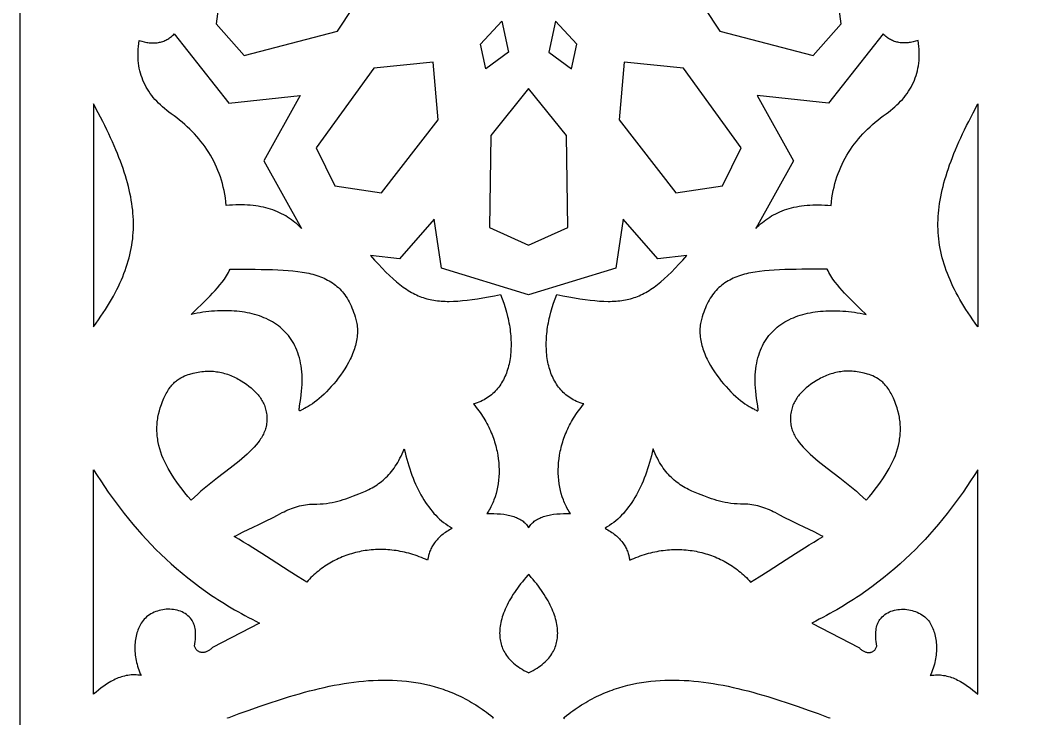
# Model space of a CAD drawing. Extents: x -580 to 580, y -400 to 400.
# Drawn here: x -545 to -477.2, y 159.8 to 207.1 of the extents above; entities that cross this region are included whole.
import ezdxf

# ---------------------------------------------------------------- set-up
doc = ezdxf.new("R2010")
doc.units = 0
doc.layers.add('LAYER_1', color=18, linetype='CONTINUOUS')
doc.layers.add('LAYER_2', color=174, linetype='CONTINUOUS')

msp = doc.modelspace()

# ---------------------------------------------------------------- linework, layer by layer
at = {"layer": 'LAYER_1'}
for points in [[(-524.987, 211.418), (-531.29, 209.804), (-531.693, 206.89), (-529.779, 204.734), (-523.445, 206.372), (-521.37, 209.537)], [(-489.261, 206.89), (-489.664, 209.804), (-495.967, 211.418), (-499.584, 209.537), (-497.51, 206.372), (-491.176, 204.734)], [(-512.309, 207.062), (-511.853, 204.966), (-513.395, 203.819), (-513.751, 205.51)], [(-508.645, 207.062), (-509.101, 204.966), (-507.559, 203.819), (-507.203, 205.51)], [(-525.888, 192.988), (-525.996, 193.098), (-526.107, 193.204), (-526.221, 193.307), (-526.337, 193.406), (-526.457, 193.501), (-526.58, 193.593), (-526.706, 193.682), (-526.835, 193.766), (-526.968, 193.847), (-527.104, 193.924), (-527.243, 193.997), (-527.385, 194.067), (-527.531, 194.132), (-527.68, 194.193), (-527.833, 194.25), (-527.989, 194.303), (-528.149, 194.352), (-528.313, 194.397), (-528.48, 194.437), (-528.651, 194.473), (-528.825, 194.505), (-529.003, 194.532), (-529.185, 194.555), (-529.371, 194.573), (-529.561, 194.587), (-529.755, 194.596), (-529.953, 194.601), (-530.154, 194.6), (-530.36, 194.595), (-530.57, 194.586), (-530.784, 194.571), (-531.003, 194.552), (-531.029, 194.812), (-531.063, 195.067), (-531.103, 195.318), (-531.15, 195.563), (-531.203, 195.804), (-531.263, 196.04), (-531.329, 196.272), (-531.401, 196.499), (-531.48, 196.721), (-531.564, 196.939), (-531.654, 197.153), (-531.75, 197.363), (-531.852, 197.568), (-531.959, 197.769), (-532.072, 197.967), (-532.191, 198.16), (-532.314, 198.349), (-532.443, 198.535), (-532.577, 198.717), (-532.716, 198.895), (-532.86, 199.07), (-533.008, 199.241), (-533.161, 199.409), (-533.319, 199.573), (-533.482, 199.734), (-533.649, 199.892), (-533.82, 200.047), (-533.995, 200.198), (-534.174, 200.347), (-534.358, 200.493), (-534.545, 200.636), (-534.736, 200.776), (-534.892, 200.891), (-535.043, 201.008), (-535.189, 201.128), (-535.33, 201.249), (-535.465, 201.373), (-535.595, 201.498), (-535.72, 201.627), (-535.839, 201.757), (-535.952, 201.89), (-536.06, 202.025), (-536.163, 202.163), (-536.259, 202.304), (-536.35, 202.447), (-536.435, 202.593), (-536.514, 202.742), (-536.587, 202.893), (-536.655, 203.048), (-536.716, 203.205), (-536.771, 203.366), (-536.82, 203.529), (-536.863, 203.696), (-536.9, 203.866), (-536.93, 204.04), (-536.954, 204.216), (-536.971, 204.397), (-536.982, 204.58), (-536.987, 204.767), (-536.985, 204.958), (-536.976, 205.153), (-536.961, 205.351), (-536.939, 205.553), (-536.91, 205.759), (-536.735, 205.7), (-536.563, 205.653), (-536.478, 205.634), (-536.395, 205.618), (-536.312, 205.604), (-536.23, 205.593), (-536.149, 205.586), (-536.069, 205.581), (-535.989, 205.579), (-535.911, 205.579), (-535.833, 205.583), (-535.757, 205.589), (-535.681, 205.599), (-535.606, 205.611), (-535.532, 205.626), (-535.459, 205.644), (-535.387, 205.664), (-535.316, 205.688), (-535.245, 205.714), (-535.176, 205.744), (-535.107, 205.776), (-535.039, 205.811), (-534.973, 205.849), (-534.907, 205.889), (-534.842, 205.933), (-534.777, 205.979), (-534.714, 206.028), (-534.652, 206.08), (-534.59, 206.135), (-534.53, 206.193), (-530.826, 201.502), (-525.976, 202.023), (-528.445, 197.592)], [(-495.066, 192.988), (-494.958, 193.098), (-494.847, 193.204), (-494.734, 193.307), (-494.617, 193.406), (-494.497, 193.501), (-494.374, 193.593), (-494.248, 193.682), (-494.119, 193.766), (-493.986, 193.847), (-493.85, 193.924), (-493.711, 193.997), (-493.569, 194.067), (-493.423, 194.132), (-493.274, 194.193), (-493.121, 194.25), (-492.965, 194.303), (-492.805, 194.352), (-492.642, 194.397), (-492.474, 194.437), (-492.304, 194.473), (-492.129, 194.505), (-491.951, 194.532), (-491.769, 194.555), (-491.583, 194.573), (-491.393, 194.587), (-491.199, 194.596), (-491.002, 194.601), (-490.8, 194.6), (-490.594, 194.595), (-490.384, 194.586), (-490.17, 194.571), (-489.952, 194.552), (-489.925, 194.812), (-489.891, 195.067), (-489.851, 195.318), (-489.804, 195.563), (-489.751, 195.804), (-489.691, 196.04), (-489.625, 196.272), (-489.553, 196.499), (-489.475, 196.721), (-489.39, 196.939), (-489.3, 197.153), (-489.204, 197.363), (-489.102, 197.568), (-488.995, 197.769), (-488.882, 197.967), (-488.764, 198.16), (-488.64, 198.349), (-488.511, 198.535), (-488.377, 198.717), (-488.238, 198.895), (-488.095, 199.07), (-487.946, 199.241), (-487.793, 199.409), (-487.635, 199.573), (-487.473, 199.734), (-487.306, 199.892), (-487.135, 200.047), (-486.959, 200.198), (-486.78, 200.347), (-486.597, 200.493), (-486.409, 200.636), (-486.218, 200.776), (-486.062, 200.891), (-485.911, 201.008), (-485.765, 201.128), (-485.624, 201.249), (-485.489, 201.373), (-485.359, 201.498), (-485.234, 201.627), (-485.115, 201.757), (-485.002, 201.89), (-484.894, 202.025), (-484.792, 202.163), (-484.695, 202.304), (-484.604, 202.447), (-484.519, 202.593), (-484.44, 202.742), (-484.367, 202.893), (-484.3, 203.048), (-484.238, 203.205), (-484.183, 203.366), (-484.134, 203.529), (-484.091, 203.696), (-484.055, 203.866), (-484.024, 204.04), (-484, 204.216), (-483.983, 204.397), (-483.972, 204.58), (-483.967, 204.767), (-483.969, 204.958), (-483.978, 205.153), (-483.993, 205.351), (-484.015, 205.553), (-484.044, 205.759), (-484.219, 205.7), (-484.391, 205.653), (-484.476, 205.634), (-484.56, 205.618), (-484.643, 205.604), (-484.725, 205.593), (-484.806, 205.586), (-484.886, 205.581), (-484.965, 205.579), (-485.043, 205.579), (-485.121, 205.583), (-485.198, 205.589), (-485.273, 205.599), (-485.348, 205.611), (-485.422, 205.626), (-485.495, 205.644), (-485.567, 205.664), (-485.639, 205.688), (-485.709, 205.714), (-485.779, 205.744), (-485.847, 205.776), (-485.915, 205.811), (-485.982, 205.849), (-486.048, 205.889), (-486.113, 205.933), (-486.177, 205.979), (-486.24, 206.028), (-486.303, 206.08), (-486.364, 206.135), (-486.425, 206.193), (-490.128, 201.502), (-494.978, 202.023), (-492.509, 197.592)], [(-520.984, 203.87), (-524.901, 198.467), (-523.626, 195.889), (-520.476, 195.406), (-516.625, 200.362), (-516.968, 204.28)], [(-500.478, 195.406), (-497.329, 195.889), (-496.054, 198.467), (-499.97, 203.87), (-503.986, 204.28), (-504.329, 200.362)], [(-510.477, 202.495), (-513.048, 199.296), (-513.126, 193.072), (-510.477, 191.868), (-507.829, 193.072), (-507.907, 199.296)], [(-540, 186.33), (-539.828, 186.568), (-539.663, 186.805), (-539.503, 187.039), (-539.349, 187.271), (-539.2, 187.501), (-539.058, 187.729), (-538.921, 187.956), (-538.789, 188.181), (-538.664, 188.404), (-538.544, 188.626), (-538.429, 188.847), (-538.321, 189.066), (-538.217, 189.285), (-538.12, 189.502), (-538.028, 189.718), (-537.941, 189.934), (-537.86, 190.149), (-537.785, 190.364), (-537.715, 190.578), (-537.65, 190.791), (-537.591, 191.005), (-537.538, 191.218), (-537.49, 191.431), (-537.447, 191.644), (-537.41, 191.858), (-537.378, 192.071), (-537.351, 192.286), (-537.33, 192.5), (-537.314, 192.715), (-537.304, 192.931), (-537.299, 193.148), (-537.299, 193.366), (-537.304, 193.584), (-537.315, 193.804), (-537.331, 194.025), (-537.352, 194.248), (-537.378, 194.471), (-537.41, 194.697), (-537.446, 194.924), (-537.488, 195.153), (-537.535, 195.383), (-537.587, 195.616), (-537.645, 195.851), (-537.707, 196.088), (-537.774, 196.327), (-537.847, 196.569), (-537.924, 196.813), (-538.007, 197.06), (-538.095, 197.309), (-538.187, 197.561), (-538.285, 197.817), (-538.387, 198.075), (-538.495, 198.336), (-538.607, 198.601), (-538.725, 198.869), (-538.847, 199.141), (-538.974, 199.416), (-539.106, 199.695), (-539.243, 199.977), (-539.385, 200.264), (-539.683, 200.849), (-540, 201.45)], [(-480, 186.33), (-480.171, 186.568), (-480.337, 186.805), (-480.497, 187.039), (-480.651, 187.271), (-480.799, 187.501), (-480.942, 187.729), (-481.079, 187.956), (-481.21, 188.181), (-481.336, 188.404), (-481.456, 188.626), (-481.57, 188.847), (-481.679, 189.066), (-481.782, 189.285), (-481.88, 189.502), (-481.972, 189.718), (-482.058, 189.934), (-482.139, 190.149), (-482.215, 190.364), (-482.285, 190.578), (-482.349, 190.791), (-482.408, 191.005), (-482.462, 191.218), (-482.51, 191.431), (-482.552, 191.644), (-482.59, 191.858), (-482.622, 192.071), (-482.648, 192.286), (-482.669, 192.5), (-482.685, 192.715), (-482.696, 192.931), (-482.701, 193.148), (-482.701, 193.366), (-482.695, 193.584), (-482.685, 193.804), (-482.669, 194.025), (-482.648, 194.248), (-482.622, 194.471), (-482.59, 194.697), (-482.553, 194.924), (-482.511, 195.153), (-482.464, 195.383), (-482.412, 195.616), (-482.355, 195.851), (-482.293, 196.088), (-482.225, 196.327), (-482.153, 196.569), (-482.075, 196.813), (-481.993, 197.06), (-481.905, 197.309), (-481.813, 197.561), (-481.715, 197.817), (-481.612, 198.075), (-481.505, 198.336), (-481.392, 198.601), (-481.275, 198.869), (-481.153, 199.141), (-481.026, 199.416), (-480.894, 199.695), (-480.757, 199.977), (-480.615, 200.264), (-480.317, 200.849), (-480, 201.45)], [(-510.483, 172.697), (-510.477, 172.706), (-510.472, 172.697), (-510.472, 172.716), (-510.429, 172.783), (-510.382, 172.848), (-510.332, 172.91), (-510.278, 172.969), (-510.22, 173.025), (-510.159, 173.079), (-510.095, 173.13), (-510.027, 173.178), (-509.956, 173.224), (-509.882, 173.268), (-509.805, 173.308), (-509.725, 173.347), (-509.643, 173.383), (-509.557, 173.416), (-509.469, 173.447), (-509.378, 173.476), (-509.284, 173.503), (-509.188, 173.527), (-509.09, 173.549), (-508.99, 173.569), (-508.782, 173.603), (-508.567, 173.628), (-508.344, 173.645), (-508.114, 173.655), (-507.878, 173.657), (-507.637, 173.652), (-507.695, 173.738), (-507.75, 173.825), (-507.804, 173.915), (-507.855, 174.006), (-507.905, 174.1), (-507.953, 174.195), (-507.999, 174.291), (-508.042, 174.39), (-508.084, 174.49), (-508.124, 174.591), (-508.197, 174.799), (-508.262, 175.012), (-508.318, 175.23), (-508.366, 175.454), (-508.404, 175.682), (-508.434, 175.914), (-508.455, 176.15), (-508.467, 176.389), (-508.469, 176.632), (-508.461, 176.877), (-508.444, 177.124), (-508.417, 177.374), (-508.38, 177.625), (-508.358, 177.751), (-508.333, 177.877), (-508.305, 178.003), (-508.275, 178.13), (-508.243, 178.256), (-508.207, 178.383), (-508.169, 178.51), (-508.129, 178.636), (-508.086, 178.763), (-508.04, 178.89), (-507.991, 179.016), (-507.939, 179.142), (-507.885, 179.268), (-507.828, 179.393), (-507.768, 179.518), (-507.706, 179.643), (-507.64, 179.768), (-507.572, 179.891), (-507.501, 180.015), (-507.427, 180.137), (-507.35, 180.259), (-507.27, 180.381), (-507.187, 180.501), (-507.101, 180.621), (-507.013, 180.74), (-506.921, 180.858), (-506.826, 180.975), (-506.728, 181.092), (-506.857, 181.129), (-506.982, 181.171), (-507.103, 181.217), (-507.221, 181.266), (-507.335, 181.32), (-507.446, 181.377), (-507.554, 181.438), (-507.658, 181.502), (-507.758, 181.57), (-507.856, 181.641), (-507.949, 181.715), (-508.04, 181.793), (-508.127, 181.874), (-508.211, 181.958), (-508.291, 182.045), (-508.368, 182.135), (-508.442, 182.228), (-508.513, 182.324), (-508.58, 182.423), (-508.644, 182.524), (-508.705, 182.628), (-508.763, 182.734), (-508.817, 182.843), (-508.869, 182.954), (-508.917, 183.067), (-508.962, 183.183), (-509.005, 183.301), (-509.044, 183.421), (-509.08, 183.543), (-509.113, 183.667), (-509.143, 183.793), (-509.17, 183.92), (-509.194, 184.05), (-509.215, 184.181), (-509.233, 184.313), (-509.249, 184.447), (-509.261, 184.583), (-509.271, 184.72), (-509.277, 184.858), (-509.281, 184.997), (-509.282, 185.137), (-509.281, 185.279), (-509.276, 185.421), (-509.269, 185.565), (-509.259, 185.709), (-509.246, 185.854), (-509.231, 186), (-509.212, 186.146), (-509.192, 186.293), (-509.168, 186.44), (-509.142, 186.588), (-509.114, 186.736), (-509.082, 186.884), (-509.049, 187.032), (-508.973, 187.329), (-508.888, 187.626), (-508.793, 187.922), (-508.688, 188.217), (-508.574, 188.51), (-508.152, 188.43), (-507.75, 188.357), (-507.365, 188.29), (-506.997, 188.231), (-506.645, 188.179), (-506.308, 188.136), (-505.985, 188.1), (-505.675, 188.074), (-505.377, 188.057), (-505.091, 188.05), (-504.952, 188.05), (-504.815, 188.053), (-504.68, 188.058), (-504.548, 188.066), (-504.418, 188.077), (-504.29, 188.091), (-504.164, 188.107), (-504.039, 188.126), (-503.916, 188.148), (-503.795, 188.173), (-503.675, 188.202), (-503.557, 188.233), (-503.439, 188.267), (-503.323, 188.305), (-503.207, 188.346), (-503.093, 188.39), (-502.979, 188.437), (-502.865, 188.488), (-502.753, 188.542), (-502.64, 188.6), (-502.528, 188.661), (-502.416, 188.726), (-502.303, 188.795), (-502.191, 188.867), (-502.079, 188.943), (-501.966, 189.022), (-501.852, 189.106), (-501.738, 189.193), (-501.624, 189.285), (-501.508, 189.38), (-501.274, 189.583), (-501.036, 189.803), (-500.792, 190.039), (-500.541, 190.293), (-500.282, 190.565), (-500.016, 190.855), (-499.739, 191.163), (-501.706, 190.94), (-504.06, 193.633), (-504.557, 190.31), (-510.477, 188.503), (-516.397, 190.31), (-516.894, 193.633), (-519.248, 190.94), (-521.215, 191.163), (-520.939, 190.855), (-520.672, 190.565), (-520.413, 190.293), (-520.163, 190.039), (-519.918, 189.803), (-519.68, 189.583), (-519.446, 189.38), (-519.33, 189.285), (-519.216, 189.193), (-519.102, 189.106), (-518.988, 189.022), (-518.876, 188.943), (-518.763, 188.867), (-518.651, 188.795), (-518.539, 188.726), (-518.426, 188.661), (-518.314, 188.6), (-518.202, 188.542), (-518.089, 188.488), (-517.975, 188.437), (-517.861, 188.39), (-517.747, 188.346), (-517.631, 188.305), (-517.515, 188.267), (-517.398, 188.233), (-517.279, 188.202), (-517.159, 188.173), (-517.038, 188.148), (-516.915, 188.126), (-516.791, 188.107), (-516.664, 188.091), (-516.536, 188.077), (-516.406, 188.066), (-516.274, 188.058), (-516.139, 188.053), (-516.003, 188.05), (-515.863, 188.05), (-515.577, 188.057), (-515.279, 188.074), (-514.97, 188.1), (-514.647, 188.136), (-514.31, 188.179), (-513.957, 188.231), (-513.589, 188.29), (-513.205, 188.357), (-512.802, 188.43), (-512.38, 188.51), (-512.266, 188.217), (-512.161, 187.922), (-512.066, 187.626), (-511.981, 187.329), (-511.906, 187.032), (-511.872, 186.884), (-511.841, 186.736), (-511.812, 186.588), (-511.786, 186.44), (-511.763, 186.293), (-511.742, 186.146), (-511.724, 186), (-511.708, 185.854), (-511.696, 185.709), (-511.686, 185.565), (-511.678, 185.421), (-511.674, 185.279), (-511.672, 185.137), (-511.673, 184.997), (-511.677, 184.858), (-511.684, 184.72), (-511.693, 184.583), (-511.706, 184.447), (-511.721, 184.313), (-511.739, 184.181), (-511.76, 184.05), (-511.784, 183.92), (-511.811, 183.793), (-511.841, 183.667), (-511.874, 183.543), (-511.911, 183.421), (-511.95, 183.301), (-511.992, 183.183), (-512.037, 183.067), (-512.085, 182.954), (-512.137, 182.843), (-512.192, 182.734), (-512.249, 182.628), (-512.31, 182.524), (-512.374, 182.423), (-512.442, 182.324), (-512.512, 182.228), (-512.586, 182.135), (-512.663, 182.045), (-512.744, 181.958), (-512.827, 181.874), (-512.915, 181.793), (-513.005, 181.715), (-513.099, 181.641), (-513.196, 181.57), (-513.297, 181.502), (-513.401, 181.438), (-513.508, 181.377), (-513.619, 181.32), (-513.733, 181.266), (-513.851, 181.217), (-513.973, 181.171), (-514.098, 181.129), (-514.226, 181.092), (-514.128, 180.975), (-514.033, 180.858), (-513.942, 180.74), (-513.853, 180.621), (-513.767, 180.501), (-513.684, 180.381), (-513.604, 180.259), (-513.527, 180.137), (-513.453, 180.015), (-513.382, 179.891), (-513.314, 179.768), (-513.248, 179.643), (-513.186, 179.518), (-513.126, 179.393), (-513.069, 179.268), (-513.015, 179.142), (-512.963, 179.016), (-512.915, 178.89), (-512.869, 178.763), (-512.825, 178.636), (-512.785, 178.51), (-512.747, 178.383), (-512.712, 178.256), (-512.679, 178.13), (-512.649, 178.003), (-512.621, 177.877), (-512.597, 177.751), (-512.574, 177.625), (-512.537, 177.374), (-512.51, 177.124), (-512.493, 176.877), (-512.486, 176.632), (-512.488, 176.389), (-512.499, 176.15), (-512.52, 175.914), (-512.55, 175.682), (-512.589, 175.454), (-512.636, 175.23), (-512.692, 175.012), (-512.757, 174.799), (-512.831, 174.591), (-512.87, 174.49), (-512.912, 174.39), (-512.956, 174.291), (-513.001, 174.195), (-513.049, 174.1), (-513.099, 174.006), (-513.15, 173.915), (-513.204, 173.825), (-513.259, 173.738), (-513.317, 173.652), (-513.076, 173.657), (-512.84, 173.655), (-512.611, 173.645), (-512.388, 173.628), (-512.172, 173.603), (-511.965, 173.569), (-511.864, 173.549), (-511.766, 173.527), (-511.67, 173.503), (-511.577, 173.476), (-511.486, 173.447), (-511.397, 173.416), (-511.312, 173.383), (-511.229, 173.347), (-511.149, 173.308), (-511.072, 173.268), (-510.998, 173.224), (-510.927, 173.178), (-510.859, 173.13), (-510.795, 173.079), (-510.734, 173.025), (-510.676, 172.969), (-510.622, 172.91), (-510.572, 172.848), (-510.525, 172.783), (-510.483, 172.716)], [(-525.984, 181.21), (-525.944, 181.463), (-525.911, 181.71), (-525.885, 181.952), (-525.867, 182.187), (-525.855, 182.417), (-525.849, 182.64), (-525.851, 182.859), (-525.859, 183.071), (-525.873, 183.278), (-525.894, 183.479), (-525.92, 183.674), (-525.953, 183.864), (-525.992, 184.049), (-526.037, 184.228), (-526.088, 184.402), (-526.144, 184.57), (-526.206, 184.733), (-526.273, 184.891), (-526.346, 185.044), (-526.423, 185.191), (-526.506, 185.334), (-526.594, 185.471), (-526.687, 185.603), (-526.785, 185.73), (-526.887, 185.852), (-526.994, 185.969), (-527.106, 186.081), (-527.221, 186.189), (-527.342, 186.291), (-527.466, 186.389), (-527.594, 186.482), (-527.726, 186.57), (-527.862, 186.654), (-528.002, 186.733), (-528.145, 186.808), (-528.292, 186.878), (-528.442, 186.943), (-528.596, 187.004), (-528.752, 187.061), (-528.912, 187.113), (-529.075, 187.161), (-529.24, 187.205), (-529.408, 187.244), (-529.579, 187.28), (-529.753, 187.311), (-529.929, 187.338), (-530.107, 187.361), (-530.287, 187.38), (-530.47, 187.395), (-530.654, 187.405), (-530.84, 187.413), (-531.028, 187.416), (-531.218, 187.415), (-531.409, 187.411), (-531.602, 187.402), (-531.796, 187.391), (-531.991, 187.375), (-532.188, 187.356), (-532.385, 187.333), (-532.583, 187.307), (-532.782, 187.277), (-532.982, 187.244), (-533.183, 187.207), (-533.383, 187.167), (-533.009, 187.53), (-532.637, 187.885), (-532.274, 188.239), (-532.096, 188.417), (-531.923, 188.598), (-531.753, 188.782), (-531.589, 188.97), (-531.429, 189.163), (-531.276, 189.361), (-531.129, 189.567), (-531.059, 189.672), (-530.99, 189.779), (-530.923, 189.889), (-530.858, 190), (-530.795, 190.114), (-530.734, 190.23), (-529.028, 190.226), (-528.629, 190.222), (-528.241, 190.216), (-527.865, 190.207), (-527.501, 190.193), (-527.147, 190.175), (-526.805, 190.151), (-526.474, 190.121), (-526.154, 190.084), (-525.846, 190.039), (-525.696, 190.013), (-525.549, 189.985), (-525.405, 189.954), (-525.264, 189.921), (-525.125, 189.886), (-524.99, 189.848), (-524.857, 189.807), (-524.727, 189.763), (-524.6, 189.716), (-524.476, 189.667), (-524.354, 189.614), (-524.236, 189.558), (-524.12, 189.498), (-524.008, 189.436), (-523.898, 189.369), (-523.791, 189.299), (-523.687, 189.226), (-523.585, 189.148), (-523.487, 189.067), (-523.391, 188.981), (-523.299, 188.892), (-523.209, 188.798), (-523.122, 188.7), (-523.038, 188.598), (-522.957, 188.491), (-522.879, 188.38), (-522.803, 188.263), (-522.731, 188.143), (-522.661, 188.017), (-522.595, 187.886), (-522.531, 187.75), (-522.47, 187.609), (-522.412, 187.463), (-522.357, 187.311), (-522.305, 187.154), (-522.255, 186.992), (-522.209, 186.824), (-522.165, 186.65), (-522.142, 186.54), (-522.123, 186.429), (-522.109, 186.317), (-522.1, 186.205), (-522.095, 186.092), (-522.094, 185.978), (-522.098, 185.864), (-522.105, 185.75), (-522.117, 185.635), (-522.133, 185.52), (-522.153, 185.404), (-522.176, 185.289), (-522.203, 185.173), (-522.233, 185.057), (-522.267, 184.941), (-522.304, 184.826), (-522.344, 184.71), (-522.387, 184.595), (-522.433, 184.48), (-522.481, 184.366), (-522.533, 184.252), (-522.587, 184.139), (-522.702, 183.914), (-522.827, 183.692), (-522.959, 183.473), (-523.098, 183.259), (-523.244, 183.049), (-523.395, 182.844), (-523.551, 182.646), (-523.71, 182.453), (-523.872, 182.268), (-524.035, 182.089), (-524.2, 181.919), (-524.364, 181.758), (-524.527, 181.605), (-524.689, 181.462), (-524.848, 181.33), (-525.003, 181.208), (-525.153, 181.098), (-525.299, 180.999), (-525.438, 180.913), (-525.569, 180.84), (-525.693, 180.781), (-525.756, 180.751), (-525.813, 180.721), (-525.908, 180.668), (-525.946, 180.649), (-525.978, 180.635), (-526.004, 180.63), (-526.014, 180.631), (-526.024, 180.635), (-526.031, 180.641), (-526.038, 180.65), (-526.046, 180.679), (-526.049, 180.722), (-526.047, 180.781), (-526.039, 180.858), (-526.026, 180.954)], [(-494.97, 181.21), (-495.01, 181.463), (-495.043, 181.71), (-495.069, 181.952), (-495.088, 182.187), (-495.1, 182.417), (-495.105, 182.64), (-495.104, 182.859), (-495.096, 183.071), (-495.081, 183.278), (-495.061, 183.479), (-495.034, 183.674), (-495.001, 183.864), (-494.962, 184.049), (-494.917, 184.228), (-494.867, 184.402), (-494.81, 184.57), (-494.748, 184.733), (-494.681, 184.891), (-494.609, 185.044), (-494.531, 185.191), (-494.448, 185.334), (-494.36, 185.471), (-494.267, 185.603), (-494.169, 185.73), (-494.067, 185.852), (-493.96, 185.969), (-493.849, 186.081), (-493.733, 186.189), (-493.613, 186.291), (-493.489, 186.389), (-493.36, 186.482), (-493.228, 186.57), (-493.092, 186.654), (-492.952, 186.733), (-492.809, 186.808), (-492.662, 186.878), (-492.512, 186.943), (-492.359, 187.004), (-492.202, 187.061), (-492.042, 187.113), (-491.88, 187.161), (-491.714, 187.205), (-491.546, 187.244), (-491.375, 187.28), (-491.201, 187.311), (-491.026, 187.338), (-490.847, 187.361), (-490.667, 187.38), (-490.485, 187.395), (-490.3, 187.405), (-490.114, 187.413), (-489.926, 187.416), (-489.736, 187.415), (-489.545, 187.411), (-489.352, 187.402), (-489.158, 187.391), (-488.963, 187.375), (-488.767, 187.356), (-488.569, 187.333), (-488.371, 187.307), (-488.172, 187.277), (-487.972, 187.244), (-487.772, 187.207), (-487.571, 187.167), (-487.946, 187.53), (-488.317, 187.885), (-488.68, 188.239), (-488.858, 188.417), (-489.032, 188.598), (-489.201, 188.782), (-489.366, 188.97), (-489.525, 189.163), (-489.678, 189.361), (-489.825, 189.567), (-489.896, 189.672), (-489.964, 189.779), (-490.031, 189.889), (-490.096, 190), (-490.159, 190.114), (-490.22, 190.23), (-491.927, 190.226), (-492.325, 190.222), (-492.713, 190.216), (-493.089, 190.207), (-493.454, 190.193), (-493.807, 190.175), (-494.149, 190.151), (-494.48, 190.121), (-494.8, 190.084), (-495.108, 190.039), (-495.258, 190.013), (-495.405, 189.985), (-495.549, 189.954), (-495.69, 189.921), (-495.829, 189.886), (-495.965, 189.848), (-496.097, 189.807), (-496.227, 189.763), (-496.354, 189.716), (-496.478, 189.667), (-496.6, 189.614), (-496.718, 189.558), (-496.834, 189.498), (-496.947, 189.436), (-497.057, 189.369), (-497.164, 189.299), (-497.268, 189.226), (-497.369, 189.148), (-497.467, 189.067), (-497.563, 188.981), (-497.656, 188.892), (-497.745, 188.798), (-497.832, 188.7), (-497.916, 188.598), (-497.997, 188.491), (-498.076, 188.38), (-498.151, 188.263), (-498.223, 188.143), (-498.293, 188.017), (-498.36, 187.886), (-498.423, 187.75), (-498.484, 187.609), (-498.542, 187.463), (-498.598, 187.311), (-498.65, 187.154), (-498.699, 186.992), (-498.745, 186.824), (-498.789, 186.65), (-498.813, 186.54), (-498.831, 186.429), (-498.845, 186.317), (-498.855, 186.205), (-498.86, 186.092), (-498.86, 185.978), (-498.857, 185.864), (-498.849, 185.75), (-498.837, 185.635), (-498.821, 185.52), (-498.802, 185.404), (-498.779, 185.289), (-498.752, 185.173), (-498.721, 185.057), (-498.688, 184.941), (-498.651, 184.826), (-498.611, 184.71), (-498.568, 184.595), (-498.522, 184.48), (-498.473, 184.366), (-498.421, 184.252), (-498.367, 184.139), (-498.252, 183.914), (-498.128, 183.692), (-497.995, 183.473), (-497.856, 183.259), (-497.71, 183.049), (-497.559, 182.844), (-497.403, 182.646), (-497.244, 182.453), (-497.083, 182.268), (-496.919, 182.089), (-496.755, 181.919), (-496.59, 181.758), (-496.427, 181.605), (-496.265, 181.462), (-496.107, 181.33), (-495.951, 181.208), (-495.801, 181.098), (-495.656, 180.999), (-495.517, 180.913), (-495.385, 180.84), (-495.261, 180.781), (-495.198, 180.751), (-495.141, 180.721), (-495.046, 180.668), (-495.008, 180.649), (-494.977, 180.635), (-494.951, 180.63), (-494.94, 180.631), (-494.931, 180.635), (-494.923, 180.641), (-494.916, 180.65), (-494.908, 180.679), (-494.905, 180.722), (-494.907, 180.781), (-494.915, 180.858), (-494.928, 180.954)], [(-533.383, 174.57), (-533.6, 174.818), (-533.805, 175.063), (-534, 175.305), (-534.184, 175.545), (-534.357, 175.782), (-534.52, 176.017), (-534.672, 176.249), (-534.814, 176.48), (-534.945, 176.708), (-535.065, 176.935), (-535.175, 177.16), (-535.275, 177.383), (-535.364, 177.605), (-535.443, 177.825), (-535.511, 178.044), (-535.569, 178.262), (-535.617, 178.48), (-535.637, 178.588), (-535.655, 178.696), (-535.67, 178.804), (-535.682, 178.911), (-535.692, 179.019), (-535.7, 179.126), (-535.704, 179.233), (-535.707, 179.34), (-535.706, 179.447), (-535.704, 179.554), (-535.698, 179.661), (-535.691, 179.768), (-535.68, 179.875), (-535.668, 179.982), (-535.652, 180.089), (-535.634, 180.195), (-535.591, 180.409), (-535.538, 180.623), (-535.475, 180.838), (-535.402, 181.053), (-535.32, 181.268), (-535.227, 181.484), (-535.125, 181.701), (-535.073, 181.802), (-535.021, 181.898), (-534.967, 181.989), (-534.912, 182.075), (-534.856, 182.156), (-534.799, 182.234), (-534.741, 182.307), (-534.683, 182.376), (-534.624, 182.441), (-534.564, 182.502), (-534.504, 182.559), (-534.443, 182.613), (-534.382, 182.664), (-534.321, 182.711), (-534.198, 182.797), (-534.074, 182.871), (-533.951, 182.935), (-533.829, 182.991), (-533.709, 183.039), (-533.591, 183.08), (-533.475, 183.115), (-533.257, 183.175), (-533.137, 183.204), (-533.018, 183.23), (-532.9, 183.252), (-532.783, 183.271), (-532.666, 183.287), (-532.55, 183.299), (-532.436, 183.308), (-532.322, 183.314), (-532.208, 183.316), (-532.096, 183.316), (-531.984, 183.312), (-531.873, 183.304), (-531.763, 183.294), (-531.654, 183.281), (-531.545, 183.264), (-531.437, 183.245), (-531.329, 183.222), (-531.223, 183.197), (-531.117, 183.168), (-531.012, 183.137), (-530.907, 183.102), (-530.803, 183.065), (-530.7, 183.025), (-530.598, 182.982), (-530.496, 182.936), (-530.394, 182.887), (-530.294, 182.836), (-530.194, 182.782), (-530.094, 182.725), (-529.996, 182.666), (-529.8, 182.539), (-529.633, 182.422), (-529.472, 182.302), (-529.318, 182.178), (-529.172, 182.05), (-529.034, 181.918), (-528.969, 181.85), (-528.905, 181.781), (-528.844, 181.71), (-528.786, 181.638), (-528.73, 181.565), (-528.677, 181.49), (-528.626, 181.413), (-528.578, 181.335), (-528.533, 181.255), (-528.491, 181.174), (-528.452, 181.09), (-528.416, 181.005), (-528.383, 180.918), (-528.353, 180.828), (-528.327, 180.737), (-528.304, 180.644), (-528.284, 180.548), (-528.268, 180.451), (-528.256, 180.351), (-528.247, 180.248), (-528.243, 180.144), (-528.242, 180.037), (-528.244, 179.942), (-528.251, 179.848), (-528.262, 179.755), (-528.276, 179.663), (-528.295, 179.572), (-528.317, 179.482), (-528.342, 179.394), (-528.371, 179.306), (-528.404, 179.219), (-528.44, 179.133), (-528.479, 179.048), (-528.522, 178.963), (-528.567, 178.879), (-528.616, 178.796), (-528.668, 178.714), (-528.723, 178.632), (-528.78, 178.55), (-528.841, 178.469), (-528.97, 178.309), (-529.109, 178.15), (-529.258, 177.992), (-529.416, 177.836), (-529.583, 177.679), (-529.758, 177.523), (-529.94, 177.367), (-530.129, 177.21), (-530.324, 177.052), (-530.731, 176.733), (-531.593, 176.07), (-532.04, 175.721), (-532.265, 175.541), (-532.49, 175.356), (-532.715, 175.167), (-532.939, 174.974), (-533.162, 174.775)], [(-487.571, 174.57), (-487.355, 174.818), (-487.149, 175.063), (-486.954, 175.305), (-486.77, 175.545), (-486.597, 175.782), (-486.434, 176.017), (-486.282, 176.249), (-486.141, 176.48), (-486.01, 176.708), (-485.889, 176.935), (-485.779, 177.16), (-485.68, 177.383), (-485.59, 177.605), (-485.512, 177.825), (-485.443, 178.044), (-485.385, 178.262), (-485.337, 178.48), (-485.317, 178.588), (-485.299, 178.696), (-485.284, 178.804), (-485.272, 178.911), (-485.262, 179.019), (-485.255, 179.126), (-485.25, 179.233), (-485.248, 179.34), (-485.248, 179.447), (-485.251, 179.554), (-485.256, 179.661), (-485.264, 179.768), (-485.274, 179.875), (-485.287, 179.982), (-485.302, 180.089), (-485.32, 180.195), (-485.363, 180.409), (-485.416, 180.623), (-485.479, 180.838), (-485.552, 181.053), (-485.635, 181.268), (-485.727, 181.484), (-485.829, 181.701), (-485.881, 181.802), (-485.934, 181.898), (-485.987, 181.989), (-486.042, 182.075), (-486.098, 182.156), (-486.155, 182.234), (-486.213, 182.307), (-486.271, 182.376), (-486.33, 182.441), (-486.39, 182.502), (-486.45, 182.559), (-486.511, 182.613), (-486.572, 182.664), (-486.633, 182.711), (-486.757, 182.797), (-486.88, 182.871), (-487.003, 182.935), (-487.125, 182.991), (-487.246, 183.039), (-487.364, 183.08), (-487.479, 183.115), (-487.698, 183.175), (-487.817, 183.204), (-487.936, 183.23), (-488.054, 183.252), (-488.172, 183.271), (-488.288, 183.287), (-488.404, 183.299), (-488.519, 183.308), (-488.633, 183.314), (-488.746, 183.316), (-488.858, 183.316), (-488.97, 183.312), (-489.081, 183.304), (-489.191, 183.294), (-489.301, 183.281), (-489.409, 183.264), (-489.517, 183.245), (-489.625, 183.222), (-489.731, 183.197), (-489.837, 183.168), (-489.943, 183.137), (-490.047, 183.102), (-490.151, 183.065), (-490.254, 183.025), (-490.357, 182.982), (-490.459, 182.936), (-490.56, 182.887), (-490.66, 182.836), (-490.76, 182.782), (-490.86, 182.725), (-490.959, 182.666), (-491.154, 182.539), (-491.322, 182.422), (-491.482, 182.302), (-491.636, 182.178), (-491.782, 182.05), (-491.92, 181.918), (-491.986, 181.85), (-492.049, 181.781), (-492.11, 181.71), (-492.168, 181.638), (-492.224, 181.565), (-492.278, 181.49), (-492.328, 181.413), (-492.376, 181.335), (-492.421, 181.255), (-492.463, 181.174), (-492.502, 181.09), (-492.538, 181.005), (-492.571, 180.918), (-492.601, 180.828), (-492.627, 180.737), (-492.65, 180.644), (-492.67, 180.548), (-492.686, 180.451), (-492.698, 180.351), (-492.707, 180.248), (-492.712, 180.144), (-492.713, 180.037), (-492.71, 179.942), (-492.703, 179.848), (-492.692, 179.755), (-492.678, 179.663), (-492.659, 179.572), (-492.638, 179.482), (-492.612, 179.394), (-492.583, 179.306), (-492.55, 179.219), (-492.514, 179.133), (-492.475, 179.048), (-492.433, 178.963), (-492.387, 178.879), (-492.338, 178.796), (-492.286, 178.714), (-492.232, 178.632), (-492.174, 178.55), (-492.114, 178.469), (-491.985, 178.309), (-491.845, 178.15), (-491.696, 177.992), (-491.538, 177.836), (-491.371, 177.679), (-491.197, 177.523), (-491.015, 177.367), (-490.826, 177.21), (-490.63, 177.052), (-490.224, 176.733), (-489.361, 176.07), (-488.915, 175.721), (-488.69, 175.541), (-488.464, 175.356), (-488.239, 175.167), (-488.015, 174.974), (-487.792, 174.775)], [(-525.536, 169.01), (-525.828, 169.186), (-526.123, 169.368), (-526.725, 169.747), (-527.956, 170.542), (-528.581, 170.944), (-529.208, 171.34), (-529.522, 171.534), (-529.835, 171.724), (-530.148, 171.909), (-530.459, 172.088), (-530.305, 172.175), (-530.152, 172.257), (-529.845, 172.413), (-529.524, 172.566), (-529.174, 172.73), (-528.782, 172.915), (-528.332, 173.134), (-527.811, 173.397), (-527.519, 173.549), (-527.205, 173.716), (-527.08, 173.781), (-526.954, 173.842), (-526.826, 173.9), (-526.696, 173.955), (-526.564, 174.007), (-526.432, 174.054), (-526.298, 174.098), (-526.164, 174.138), (-526.029, 174.173), (-525.895, 174.205), (-525.76, 174.231), (-525.625, 174.253), (-525.492, 174.271), (-525.359, 174.283), (-525.227, 174.29), (-525.096, 174.292), (-524.859, 174.295), (-524.632, 174.305), (-524.413, 174.322), (-524.203, 174.345), (-523.999, 174.375), (-523.802, 174.411), (-523.61, 174.451), (-523.423, 174.497), (-523.24, 174.547), (-523.061, 174.601), (-522.883, 174.659), (-522.708, 174.719), (-522.359, 174.848), (-522.008, 174.983), (-521.772, 175.078), (-521.541, 175.181), (-521.315, 175.291), (-521.203, 175.349), (-521.093, 175.41), (-520.984, 175.474), (-520.877, 175.541), (-520.77, 175.61), (-520.666, 175.683), (-520.562, 175.759), (-520.46, 175.839), (-520.36, 175.922), (-520.261, 176.009), (-520.164, 176.1), (-520.068, 176.195), (-519.974, 176.294), (-519.882, 176.398), (-519.791, 176.506), (-519.703, 176.619), (-519.616, 176.737), (-519.531, 176.86), (-519.448, 176.988), (-519.367, 177.122), (-519.287, 177.261), (-519.21, 177.406), (-519.135, 177.556), (-519.062, 177.713), (-518.991, 177.876), (-518.922, 178.045), (-518.866, 177.807), (-518.807, 177.574), (-518.745, 177.344), (-518.681, 177.118), (-518.614, 176.897), (-518.544, 176.679), (-518.472, 176.466), (-518.397, 176.257), (-518.319, 176.052), (-518.238, 175.852), (-518.154, 175.656), (-518.067, 175.464), (-517.978, 175.277), (-517.885, 175.095), (-517.789, 174.917), (-517.69, 174.744), (-517.588, 174.576), (-517.483, 174.412), (-517.375, 174.254), (-517.263, 174.1), (-517.148, 173.951), (-517.03, 173.807), (-516.909, 173.669), (-516.784, 173.535), (-516.656, 173.407), (-516.524, 173.284), (-516.389, 173.166), (-516.25, 173.054), (-516.108, 172.947), (-515.962, 172.845), (-515.813, 172.749), (-515.66, 172.659), (-515.76, 172.605), (-515.856, 172.55), (-515.949, 172.494), (-516.039, 172.438), (-516.125, 172.38), (-516.208, 172.321), (-516.287, 172.261), (-516.363, 172.2), (-516.436, 172.138), (-516.506, 172.076), (-516.573, 172.012), (-516.636, 171.947), (-516.697, 171.882), (-516.754, 171.815), (-516.809, 171.748), (-516.86, 171.68), (-516.909, 171.611), (-516.955, 171.541), (-516.998, 171.471), (-517.039, 171.4), (-517.077, 171.327), (-517.112, 171.255), (-517.145, 171.181), (-517.176, 171.107), (-517.204, 171.031), (-517.229, 170.956), (-517.273, 170.802), (-517.308, 170.646), (-517.335, 170.487), (-517.477, 170.552), (-517.619, 170.613), (-517.761, 170.672), (-517.903, 170.727), (-518.046, 170.78), (-518.188, 170.829), (-518.331, 170.875), (-518.474, 170.919), (-518.617, 170.959), (-518.76, 170.996), (-518.902, 171.031), (-519.045, 171.062), (-519.188, 171.091), (-519.33, 171.116), (-519.473, 171.139), (-519.615, 171.159), (-519.757, 171.175), (-519.899, 171.19), (-520.04, 171.201), (-520.181, 171.209), (-520.322, 171.215), (-520.462, 171.217), (-520.602, 171.217), (-520.741, 171.214), (-520.88, 171.209), (-521.018, 171.2), (-521.156, 171.189), (-521.293, 171.176), (-521.429, 171.159), (-521.565, 171.14), (-521.7, 171.118), (-521.835, 171.094), (-521.968, 171.067), (-522.101, 171.037), (-522.233, 171.005), (-522.364, 170.97), (-522.494, 170.933), (-522.623, 170.893), (-522.751, 170.85), (-522.878, 170.805), (-523.004, 170.758), (-523.129, 170.708), (-523.253, 170.655), (-523.376, 170.6), (-523.497, 170.543), (-523.618, 170.483), (-523.737, 170.421), (-523.855, 170.357), (-523.971, 170.29), (-524.086, 170.22), (-524.2, 170.149), (-524.312, 170.075), (-524.423, 169.998), (-524.532, 169.92), (-524.64, 169.839), (-524.746, 169.755), (-524.851, 169.67), (-524.954, 169.582), (-525.055, 169.492), (-525.155, 169.4), (-525.253, 169.306), (-525.349, 169.209), (-525.443, 169.111)], [(-495.419, 169.01), (-495.127, 169.186), (-494.831, 169.368), (-494.23, 169.747), (-492.998, 170.542), (-492.373, 170.944), (-491.746, 171.34), (-491.432, 171.534), (-491.119, 171.724), (-490.807, 171.909), (-490.495, 172.088), (-490.65, 172.175), (-490.802, 172.257), (-491.109, 172.413), (-491.43, 172.566), (-491.78, 172.73), (-492.172, 172.915), (-492.622, 173.134), (-493.143, 173.397), (-493.435, 173.549), (-493.75, 173.716), (-493.874, 173.781), (-494, 173.842), (-494.128, 173.9), (-494.258, 173.955), (-494.39, 174.007), (-494.522, 174.054), (-494.656, 174.098), (-494.79, 174.138), (-494.925, 174.173), (-495.06, 174.205), (-495.194, 174.231), (-495.329, 174.253), (-495.463, 174.271), (-495.596, 174.283), (-495.728, 174.29), (-495.858, 174.292), (-496.095, 174.295), (-496.322, 174.305), (-496.541, 174.322), (-496.752, 174.345), (-496.955, 174.375), (-497.152, 174.411), (-497.344, 174.451), (-497.531, 174.497), (-497.714, 174.547), (-497.894, 174.601), (-498.071, 174.659), (-498.246, 174.719), (-498.595, 174.848), (-498.947, 174.983), (-499.182, 175.078), (-499.413, 175.181), (-499.639, 175.291), (-499.751, 175.349), (-499.861, 175.41), (-499.97, 175.474), (-500.078, 175.541), (-500.184, 175.61), (-500.289, 175.683), (-500.392, 175.759), (-500.494, 175.839), (-500.594, 175.922), (-500.693, 176.009), (-500.79, 176.1), (-500.886, 176.195), (-500.98, 176.294), (-501.072, 176.398), (-501.163, 176.506), (-501.251, 176.619), (-501.338, 176.737), (-501.423, 176.86), (-501.507, 176.988), (-501.588, 177.122), (-501.667, 177.261), (-501.744, 177.406), (-501.819, 177.556), (-501.892, 177.713), (-501.963, 177.876), (-502.032, 178.045), (-502.088, 177.807), (-502.147, 177.574), (-502.209, 177.344), (-502.273, 177.118), (-502.34, 176.897), (-502.41, 176.679), (-502.482, 176.466), (-502.558, 176.257), (-502.636, 176.052), (-502.717, 175.852), (-502.8, 175.656), (-502.887, 175.464), (-502.977, 175.277), (-503.069, 175.095), (-503.165, 174.917), (-503.264, 174.744), (-503.366, 174.576), (-503.471, 174.412), (-503.579, 174.254), (-503.691, 174.1), (-503.806, 173.951), (-503.924, 173.807), (-504.045, 173.669), (-504.17, 173.535), (-504.298, 173.407), (-504.43, 173.284), (-504.565, 173.166), (-504.704, 173.054), (-504.846, 172.947), (-504.992, 172.845), (-505.141, 172.749), (-505.295, 172.659), (-505.194, 172.605), (-505.098, 172.55), (-505.005, 172.494), (-504.915, 172.438), (-504.829, 172.38), (-504.746, 172.321), (-504.667, 172.261), (-504.591, 172.2), (-504.518, 172.138), (-504.448, 172.076), (-504.382, 172.012), (-504.318, 171.947), (-504.258, 171.882), (-504.2, 171.815), (-504.146, 171.748), (-504.094, 171.68), (-504.045, 171.611), (-503.999, 171.541), (-503.956, 171.471), (-503.915, 171.4), (-503.877, 171.327), (-503.842, 171.255), (-503.809, 171.181), (-503.779, 171.107), (-503.751, 171.031), (-503.725, 170.956), (-503.681, 170.802), (-503.646, 170.646), (-503.619, 170.487), (-503.478, 170.552), (-503.336, 170.613), (-503.194, 170.672), (-503.051, 170.727), (-502.909, 170.78), (-502.766, 170.829), (-502.623, 170.875), (-502.48, 170.919), (-502.338, 170.959), (-502.195, 170.996), (-502.052, 171.031), (-501.909, 171.062), (-501.766, 171.091), (-501.624, 171.116), (-501.481, 171.139), (-501.339, 171.159), (-501.197, 171.175), (-501.056, 171.19), (-500.914, 171.201), (-500.773, 171.209), (-500.633, 171.215), (-500.492, 171.217), (-500.353, 171.217), (-500.213, 171.214), (-500.074, 171.209), (-499.936, 171.2), (-499.798, 171.189), (-499.661, 171.176), (-499.525, 171.159), (-499.389, 171.14), (-499.254, 171.118), (-499.12, 171.094), (-498.986, 171.067), (-498.853, 171.037), (-498.721, 171.005), (-498.59, 170.97), (-498.46, 170.933), (-498.331, 170.893), (-498.203, 170.85), (-498.076, 170.805), (-497.95, 170.758), (-497.825, 170.708), (-497.701, 170.655), (-497.578, 170.6), (-497.457, 170.543), (-497.336, 170.483), (-497.217, 170.421), (-497.1, 170.357), (-496.983, 170.29), (-496.868, 170.22), (-496.754, 170.149), (-496.642, 170.075), (-496.531, 169.998), (-496.422, 169.92), (-496.314, 169.839), (-496.208, 169.755), (-496.103, 169.67), (-496, 169.582), (-495.899, 169.492), (-495.799, 169.4), (-495.702, 169.306), (-495.605, 169.209), (-495.511, 169.111)], [(-540, 176.624), (-539.759, 176.243), (-539.513, 175.864), (-539.262, 175.489), (-539.005, 175.115), (-538.743, 174.745), (-538.476, 174.378), (-538.202, 174.014), (-537.922, 173.652), (-537.636, 173.295), (-537.343, 172.94), (-537.043, 172.589), (-536.736, 172.242), (-536.421, 171.898), (-536.099, 171.558), (-535.769, 171.223), (-535.432, 170.891), (-535.085, 170.563), (-534.731, 170.24), (-534.368, 169.921), (-533.995, 169.607), (-533.614, 169.297), (-533.223, 168.993), (-532.823, 168.692), (-532.413, 168.397), (-531.993, 168.107), (-531.779, 167.964), (-531.563, 167.823), (-531.343, 167.682), (-531.122, 167.543), (-530.897, 167.406), (-530.67, 167.269), (-530.44, 167.134), (-530.207, 167.001), (-529.972, 166.869), (-529.734, 166.738), (-529.493, 166.609), (-529.249, 166.481), (-529.002, 166.355), (-528.752, 166.23), (-531.926, 164.579), (-531.965, 164.537), (-532.005, 164.498), (-532.046, 164.461), (-532.089, 164.427), (-532.132, 164.395), (-532.176, 164.365), (-532.22, 164.339), (-532.265, 164.315), (-532.31, 164.294), (-532.356, 164.275), (-532.402, 164.26), (-532.447, 164.247), (-532.493, 164.237), (-532.538, 164.23), (-532.582, 164.226), (-532.627, 164.226), (-532.67, 164.228), (-532.712, 164.234), (-532.754, 164.242), (-532.794, 164.254), (-532.834, 164.269), (-532.872, 164.288), (-532.908, 164.31), (-532.943, 164.335), (-532.976, 164.363), (-533.007, 164.396), (-533.036, 164.431), (-533.062, 164.471), (-533.087, 164.513), (-533.109, 164.56), (-533.128, 164.61), (-533.145, 164.664), (-533.122, 164.821), (-533.105, 164.972), (-533.092, 165.115), (-533.084, 165.253), (-533.08, 165.384), (-533.082, 165.51), (-533.088, 165.629), (-533.099, 165.743), (-533.115, 165.851), (-533.136, 165.953), (-533.162, 166.051), (-533.192, 166.143), (-533.227, 166.23), (-533.267, 166.312), (-533.312, 166.39), (-533.361, 166.463), (-533.436, 166.558), (-533.517, 166.645), (-533.604, 166.726), (-533.697, 166.799), (-533.794, 166.865), (-533.896, 166.925), (-534.002, 166.978), (-534.112, 167.024), (-534.224, 167.063), (-534.34, 167.096), (-534.458, 167.122), (-534.578, 167.142), (-534.699, 167.155), (-534.821, 167.163), (-534.944, 167.164), (-535.068, 167.158), (-535.191, 167.147), (-535.313, 167.13), (-535.434, 167.107), (-535.554, 167.078), (-535.672, 167.043), (-535.787, 167.002), (-535.9, 166.956), (-536.009, 166.904), (-536.115, 166.847), (-536.216, 166.785), (-536.313, 166.717), (-536.405, 166.643), (-536.492, 166.565), (-536.573, 166.481), (-536.647, 166.392), (-536.715, 166.299), (-536.769, 166.215), (-536.819, 166.129), (-536.867, 166.039), (-536.912, 165.947), (-536.953, 165.852), (-536.992, 165.755), (-537.028, 165.655), (-537.06, 165.552), (-537.089, 165.447), (-537.115, 165.34), (-537.138, 165.232), (-537.158, 165.121), (-537.174, 165.008), (-537.187, 164.894), (-537.196, 164.778), (-537.202, 164.66), (-537.204, 164.541), (-537.203, 164.421), (-537.198, 164.3), (-537.189, 164.177), (-537.177, 164.054), (-537.161, 163.929), (-537.141, 163.804), (-537.117, 163.679), (-537.089, 163.553), (-537.058, 163.426), (-537.022, 163.299), (-536.983, 163.172), (-536.939, 163.045), (-536.891, 162.918), (-536.839, 162.791), (-536.783, 162.665), (-536.897, 162.685), (-537.012, 162.699), (-537.125, 162.708), (-537.238, 162.712), (-537.351, 162.711), (-537.463, 162.705), (-537.574, 162.694), (-537.684, 162.678), (-537.794, 162.658), (-537.902, 162.634), (-538.01, 162.606), (-538.117, 162.574), (-538.223, 162.539), (-538.329, 162.5), (-538.433, 162.457), (-538.535, 162.412), (-538.637, 162.363), (-538.738, 162.312), (-538.837, 162.258), (-538.936, 162.202), (-539.128, 162.082), (-539.315, 161.955), (-539.496, 161.821), (-539.671, 161.683), (-539.839, 161.541), (-540, 161.397)], [(-480, 176.624), (-480.241, 176.243), (-480.487, 175.864), (-480.738, 175.489), (-480.994, 175.115), (-481.256, 174.745), (-481.524, 174.378), (-481.798, 174.014), (-482.077, 173.652), (-482.364, 173.295), (-482.657, 172.94), (-482.957, 172.589), (-483.264, 172.242), (-483.578, 171.898), (-483.9, 171.558), (-484.23, 171.223), (-484.568, 170.891), (-484.914, 170.563), (-485.269, 170.24), (-485.632, 169.921), (-486.004, 169.607), (-486.385, 169.297), (-486.776, 168.993), (-487.176, 168.692), (-487.586, 168.397), (-488.007, 168.107), (-488.221, 167.964), (-488.437, 167.823), (-488.656, 167.682), (-488.878, 167.543), (-489.102, 167.406), (-489.33, 167.269), (-489.559, 167.134), (-489.792, 167.001), (-490.028, 166.869), (-490.266, 166.738), (-490.507, 166.609), (-490.751, 166.481), (-490.998, 166.355), (-491.248, 166.23), (-488.073, 164.579), (-488.035, 164.537), (-487.994, 164.498), (-487.953, 164.461), (-487.911, 164.427), (-487.868, 164.395), (-487.824, 164.365), (-487.78, 164.339), (-487.735, 164.315), (-487.689, 164.294), (-487.644, 164.275), (-487.598, 164.26), (-487.552, 164.247), (-487.507, 164.237), (-487.462, 164.23), (-487.417, 164.226), (-487.373, 164.226), (-487.33, 164.228), (-487.287, 164.234), (-487.246, 164.242), (-487.205, 164.254), (-487.166, 164.269), (-487.128, 164.288), (-487.092, 164.31), (-487.057, 164.335), (-487.024, 164.363), (-486.993, 164.396), (-486.964, 164.431), (-486.937, 164.471), (-486.913, 164.513), (-486.891, 164.56), (-486.871, 164.61), (-486.854, 164.664), (-486.877, 164.821), (-486.895, 164.972), (-486.908, 165.115), (-486.916, 165.253), (-486.919, 165.384), (-486.918, 165.51), (-486.911, 165.629), (-486.9, 165.743), (-486.884, 165.851), (-486.863, 165.953), (-486.838, 166.051), (-486.807, 166.143), (-486.772, 166.23), (-486.733, 166.312), (-486.688, 166.39), (-486.639, 166.463), (-486.564, 166.558), (-486.482, 166.645), (-486.395, 166.726), (-486.303, 166.799), (-486.205, 166.865), (-486.104, 166.925), (-485.998, 166.978), (-485.888, 167.024), (-485.775, 167.063), (-485.66, 167.096), (-485.542, 167.122), (-485.422, 167.142), (-485.301, 167.155), (-485.178, 167.163), (-485.055, 167.164), (-484.932, 167.158), (-484.809, 167.147), (-484.687, 167.13), (-484.565, 167.107), (-484.446, 167.078), (-484.328, 167.043), (-484.213, 167.002), (-484.1, 166.956), (-483.991, 166.904), (-483.885, 166.847), (-483.783, 166.785), (-483.686, 166.717), (-483.594, 166.643), (-483.508, 166.565), (-483.427, 166.481), (-483.352, 166.392), (-483.284, 166.299), (-483.231, 166.215), (-483.18, 166.129), (-483.133, 166.039), (-483.088, 165.947), (-483.046, 165.852), (-483.008, 165.755), (-482.972, 165.655), (-482.939, 165.552), (-482.91, 165.447), (-482.884, 165.34), (-482.861, 165.232), (-482.842, 165.121), (-482.826, 165.008), (-482.813, 164.894), (-482.804, 164.778), (-482.798, 164.66), (-482.795, 164.541), (-482.797, 164.421), (-482.802, 164.3), (-482.81, 164.177), (-482.823, 164.054), (-482.839, 163.929), (-482.859, 163.804), (-482.882, 163.679), (-482.91, 163.553), (-482.942, 163.426), (-482.977, 163.299), (-483.017, 163.172), (-483.061, 163.045), (-483.108, 162.918), (-483.16, 162.791), (-483.217, 162.665), (-483.102, 162.685), (-482.988, 162.699), (-482.874, 162.708), (-482.761, 162.712), (-482.649, 162.711), (-482.537, 162.705), (-482.426, 162.694), (-482.315, 162.678), (-482.206, 162.658), (-482.097, 162.634), (-481.989, 162.606), (-481.882, 162.574), (-481.776, 162.539), (-481.671, 162.5), (-481.567, 162.457), (-481.464, 162.412), (-481.362, 162.363), (-481.262, 162.312), (-481.162, 162.258), (-481.064, 162.202), (-480.872, 162.082), (-480.685, 161.955), (-480.504, 161.821), (-480.329, 161.683), (-480.161, 161.541), (-480, 161.397)], [(-509.364, 163.59), (-509.275, 163.677), (-509.192, 163.765), (-509.114, 163.854), (-509.041, 163.944), (-508.974, 164.035), (-508.912, 164.127), (-508.854, 164.219), (-508.802, 164.313), (-508.754, 164.407), (-508.711, 164.503), (-508.672, 164.6), (-508.637, 164.698), (-508.606, 164.798), (-508.58, 164.899), (-508.557, 165.001), (-508.539, 165.105), (-508.525, 165.212), (-508.515, 165.32), (-508.509, 165.429), (-508.507, 165.541), (-508.509, 165.655), (-508.516, 165.771), (-508.527, 165.889), (-508.542, 166.009), (-508.562, 166.131), (-508.586, 166.256), (-508.615, 166.381), (-508.649, 166.509), (-508.687, 166.639), (-508.729, 166.77), (-508.776, 166.903), (-508.828, 167.037), (-508.885, 167.173), (-508.946, 167.31), (-509.012, 167.449), (-509.083, 167.589), (-509.159, 167.729), (-509.239, 167.871), (-509.324, 168.014), (-509.414, 168.157), (-509.508, 168.301), (-509.607, 168.446), (-509.71, 168.591), (-509.818, 168.737), (-509.931, 168.883), (-510.048, 169.03), (-510.17, 169.177), (-510.297, 169.324), (-510.427, 169.47), (-510.477, 169.524), (-510.527, 169.47), (-510.658, 169.324), (-510.784, 169.177), (-510.906, 169.03), (-511.023, 168.883), (-511.136, 168.737), (-511.244, 168.591), (-511.348, 168.446), (-511.446, 168.301), (-511.541, 168.157), (-511.63, 168.014), (-511.715, 167.871), (-511.795, 167.729), (-511.871, 167.589), (-511.942, 167.449), (-512.008, 167.31), (-512.069, 167.173), (-512.126, 167.037), (-512.178, 166.903), (-512.225, 166.77), (-512.268, 166.639), (-512.306, 166.509), (-512.339, 166.381), (-512.368, 166.256), (-512.392, 166.131), (-512.412, 166.009), (-512.427, 165.889), (-512.438, 165.771), (-512.445, 165.655), (-512.447, 165.541), (-512.445, 165.429), (-512.439, 165.32), (-512.429, 165.212), (-512.415, 165.105), (-512.397, 165.001), (-512.375, 164.899), (-512.348, 164.798), (-512.317, 164.698), (-512.283, 164.6), (-512.244, 164.503), (-512.2, 164.407), (-512.152, 164.313), (-512.1, 164.219), (-512.043, 164.127), (-511.98, 164.035), (-511.913, 163.944), (-511.841, 163.854), (-511.763, 163.765), (-511.679, 163.677), (-511.59, 163.59), (-511.495, 163.504), (-511.394, 163.419), (-511.286, 163.335), (-511.173, 163.252), (-511.053, 163.171), (-510.927, 163.092), (-510.794, 163.014), (-510.654, 162.938), (-510.508, 162.864), (-510.477, 162.85), (-510.447, 162.864), (-510.3, 162.938), (-510.161, 163.014), (-510.028, 163.092), (-509.901, 163.171), (-509.781, 163.252), (-509.668, 163.335), (-509.56, 163.419), (-509.459, 163.504)]]:
    msp.add_lwpolyline(points, close=True, dxfattribs=at)
for points in [[(-530.911, 159.781), (-530.906, 159.784), (-530.911, 159.787), (-530.801, 159.828), (-530.123, 160.08), (-529.443, 160.327), (-528.762, 160.567), (-528.081, 160.8), (-527.398, 161.024), (-527.059, 161.131), (-526.718, 161.236), (-526.378, 161.337), (-526.038, 161.434), (-525.699, 161.528), (-525.36, 161.618), (-525.021, 161.704), (-524.683, 161.786), (-524.346, 161.863), (-524.009, 161.935), (-523.674, 162.003), (-523.339, 162.065), (-523.004, 162.122), (-522.671, 162.173), (-522.339, 162.218), (-522.008, 162.258), (-521.678, 162.291), (-521.349, 162.318), (-521.022, 162.339), (-520.696, 162.353), (-520.371, 162.36), (-520.048, 162.36), (-519.726, 162.352), (-519.406, 162.337), (-519.087, 162.315), (-518.77, 162.285), (-518.454, 162.246), (-518.14, 162.2), (-517.828, 162.145), (-517.517, 162.081), (-517.208, 162.009), (-516.9, 161.928), (-516.594, 161.837), (-516.288, 161.737), (-516.139, 161.684), (-515.988, 161.628), (-515.837, 161.57), (-515.687, 161.509), (-515.537, 161.445), (-515.387, 161.38), (-515.238, 161.311), (-515.09, 161.24), (-514.941, 161.166), (-514.794, 161.09), (-514.646, 161.011), (-514.499, 160.929), (-514.352, 160.844), (-514.206, 160.757), (-514.06, 160.667), (-513.914, 160.574), (-513.769, 160.478), (-513.624, 160.379), (-513.48, 160.277), (-513.336, 160.172), (-513.192, 160.064), (-513.049, 159.953), (-512.906, 159.839), (-512.878, 159.816), (-512.913, 159.784), (-512.878, 159.752)], [(-508.048, 159.729), (-508.111, 159.784), (-508.048, 159.839), (-507.905, 159.953), (-507.762, 160.064), (-507.618, 160.172), (-507.474, 160.277), (-507.33, 160.379), (-507.185, 160.478), (-507.04, 160.574), (-506.894, 160.667), (-506.748, 160.757), (-506.602, 160.844), (-506.455, 160.929), (-506.308, 161.011), (-506.161, 161.09), (-506.013, 161.166), (-505.865, 161.24), (-505.716, 161.311), (-505.567, 161.38), (-505.417, 161.445), (-505.267, 161.509), (-505.117, 161.57), (-504.967, 161.628), (-504.816, 161.684), (-504.667, 161.737), (-504.36, 161.837), (-504.054, 161.928), (-503.747, 162.009), (-503.437, 162.081), (-503.127, 162.145), (-502.814, 162.2), (-502.5, 162.246), (-502.185, 162.285), (-501.867, 162.315), (-501.549, 162.337), (-501.228, 162.352), (-500.906, 162.36), (-500.583, 162.36), (-500.258, 162.353), (-499.932, 162.339), (-499.605, 162.318), (-499.276, 162.291), (-498.946, 162.258), (-498.615, 162.218), (-498.283, 162.173), (-497.95, 162.122), (-497.616, 162.065), (-497.281, 162.003), (-496.945, 161.935), (-496.608, 161.863), (-496.271, 161.786), (-495.933, 161.704), (-495.594, 161.618), (-495.255, 161.528), (-494.916, 161.434), (-494.576, 161.337), (-494.236, 161.236), (-493.896, 161.131), (-493.556, 161.024), (-492.873, 160.8), (-492.192, 160.567), (-491.511, 160.327), (-490.831, 160.08), (-490.153, 159.828), (-490.043, 159.787), (-490.048, 159.784), (-490.043, 159.781)]]:
    msp.add_lwpolyline(points, dxfattribs=at)
at = {"layer": 'LAYER_2'}
msp.add_lwpolyline([(-545, 365), (-545, -365), (545, -365), (545, 365)], close=True, dxfattribs=at)

doc.saveas('drawing.dxf')
